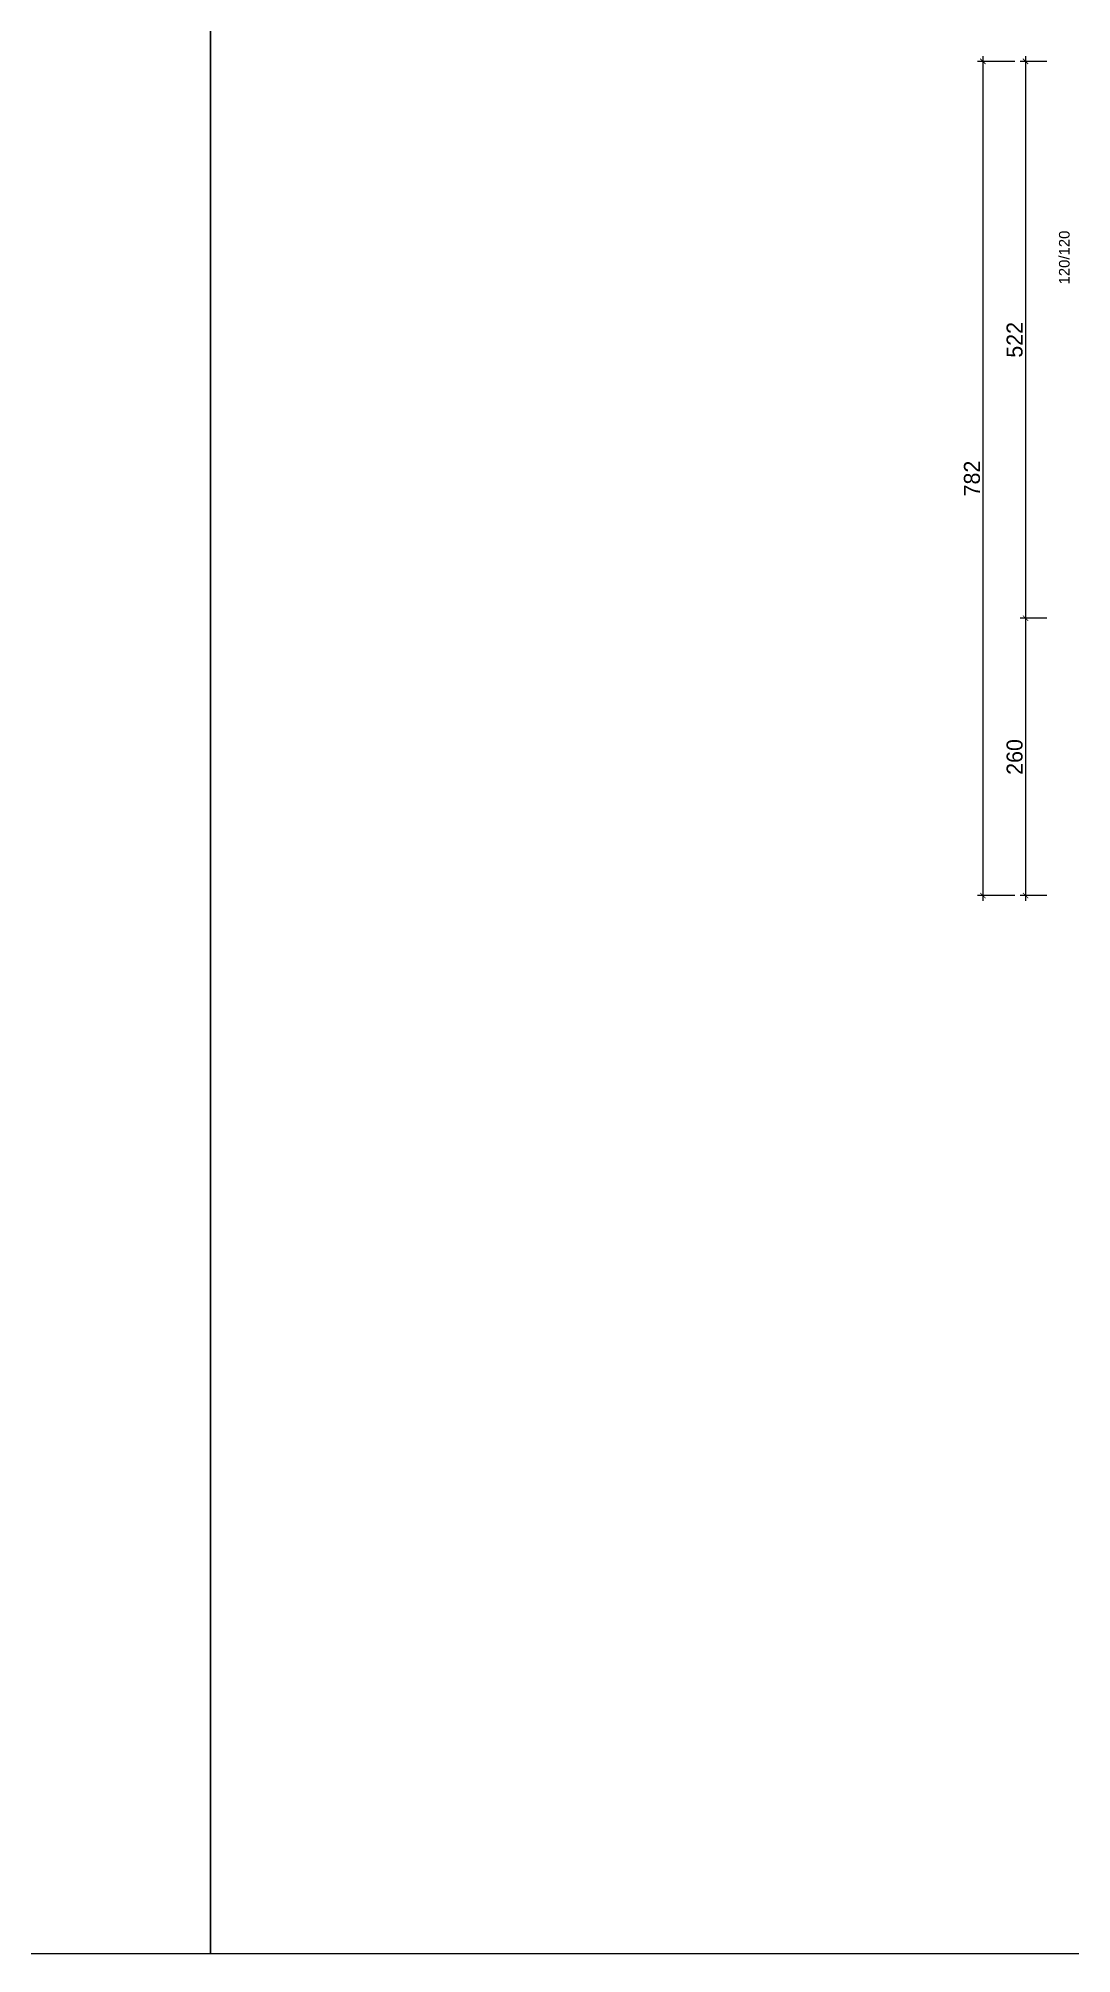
# Model space of a CAD drawing. Header units: inches. Extents: x 321 to 21697, y 7 to 6462.
# Drawn here: x 13519 to 14488, y 3113 to 4909 of the extents above; entities that cross this region are included whole.
import ezdxf

# ---------------------------------------------------------------- set-up
doc = ezdxf.new("R2010")
doc.units = ezdxf.units.IN
doc.header["$MEASUREMENT"] = 0
doc.styles.add('DIŞ ÖLÇÜ', font='FRAMDCN.TTF', dxfattribs={"height": 15})
doc.styles.get("Standard").update_dxf_attribs({"font": 'arial.ttf'})
doc.dimstyles.new('YAZI STİLİ', dxfattribs={"dimscale": 0.5, "dimtxt": 15, "dimasz": 10, "dimexe": 10, "dimexo": 10, "dimgap": 5, "dimtad": 1, "dimdec": 0, "dimtxsty": 'DIŞ ÖLÇÜ', "dimblk": 'ARCHTICK', "dimcen": 2.5, "dimdle": 10, "dimadec": 0, "dimazin": 0, "dimtfac": 1, "dimtdec": 0, "dimtix": 1, "dimtmove": 0, "dimatfit": 3, "dimldrblk": 'ARCHTICK', "dimfxl": 60, "dimfxlon": 1, "dimlwd": -1, "dimlwe": -1, "dimarcsym": 0})

# ---------------------------------------------------------------- blocks, each defined once
blk = doc.blocks.new('_ArchTick')
at = {"color": 0, "linetype": 'ByBlock', "const_width": 0.15}
blk.add_lwpolyline([(-0.5, -0.5), (0.5, 0.5)], dxfattribs=at)
blk = doc.blocks.new('*D477')
at = {"color": 0, "transparency": 16777216}
for p, q in [((14464.8, 4886.9), (14439.8, 4886.9)), ((14444.8, 4891.9), (14444.8, 4359.9)), ((14464.8, 4364.9), (14439.8, 4364.9))]:
    blk.add_line(p, q, dxfattribs=at)
at = {"layer": 'Defpoints', "color": 0, "transparency": 16777216}
for p in [(14469.8, 4886.9), (14444.8, 4364.9), (14469.8, 4364.9)]:
    blk.add_point(p, dxfattribs=at)
at = {"color": 0, "transparency": 16777216, "xscale": 5, "yscale": 5, "zscale": 5}
for p, rotation in [((14444.8, 4886.9), 90), ((14444.8, 4364.9), 270)]:
    blk.add_blockref('_ArchTick', p, dxfattribs=dict(at, rotation=rotation))
at = {"color": 0, "transparency": 16777216, "insert": (14434.6, 4625.9), "char_height": 15, "attachment_point": 5, "rotation": 90, "style": 'DIŞ ÖLÇÜ'}
blk.add_mtext('522', dxfattribs=at)
blk = doc.blocks.new('*D478')
at = {"color": 0, "transparency": 16777216}
for p, q in [((14464.8, 4364.9), (14439.8, 4364.9)), ((14444.8, 4369.9), (14444.8, 4099.9)), ((14464.8, 4104.9), (14439.8, 4104.9))]:
    blk.add_line(p, q, dxfattribs=at)
at = {"layer": 'Defpoints', "color": 0, "transparency": 16777216}
for p in [(14469.8, 4364.9), (14444.8, 4104.9), (14469.8, 4104.9)]:
    blk.add_point(p, dxfattribs=at)
at = {"color": 0, "transparency": 16777216, "xscale": 5, "yscale": 5, "zscale": 5}
for p, rotation in [((14444.8, 4364.9), 90), ((14444.8, 4104.9), 270)]:
    blk.add_blockref('_ArchTick', p, dxfattribs=dict(at, rotation=rotation))
at = {"color": 0, "transparency": 16777216, "insert": (14434.6, 4234.9), "char_height": 15, "attachment_point": 5, "rotation": 90, "style": 'DIŞ ÖLÇÜ'}
blk.add_mtext('260', dxfattribs=at)
blk = doc.blocks.new('*D479')
at = {"color": 0, "transparency": 16777216}
for p, q in [((14434.8, 4886.9), (14399.8, 4886.9)), ((14404.8, 4891.9), (14404.8, 4099.9)), ((14434.8, 4104.9), (14399.8, 4104.9))]:
    blk.add_line(p, q, dxfattribs=at)
at = {"layer": 'Defpoints', "color": 0, "transparency": 16777216}
for p in [(14474.2, 4886.9), (14404.8, 4104.9), (14474.2, 4104.9)]:
    blk.add_point(p, dxfattribs=at)
at = {"color": 0, "transparency": 16777216, "xscale": 5, "yscale": 5, "zscale": 5}
for p, rotation in [((14404.8, 4886.9), 90), ((14404.8, 4104.9), 270)]:
    blk.add_blockref('_ArchTick', p, dxfattribs=dict(at, rotation=rotation))
at = {"color": 0, "transparency": 16777216, "insert": (14394.6, 4495.9), "char_height": 15, "attachment_point": 5, "rotation": 90, "style": 'DIŞ ÖLÇÜ'}
blk.add_mtext('782', dxfattribs=at)

msp = doc.modelspace()

# ---------------------------------------------------------------- linework, layer by layer
for points in [[(11008.9, 5635.5), (13680.8, 5635.5), (13680.8, 3113.1), (11008.9, 3113.1)], [(13680.8, 5635.5), (16352.7, 5635.5), (16352.7, 3113.1), (13680.8, 3113.1)]]:
    msp.add_lwpolyline(points, close=True)

# ---------------------------------------------------------------- texts
at = {"insert": (14476.1, 4675.9), "char_height": 10, "attachment_point": 1, "rotation": 90}
msp.add_mtext_dynamic_manual_height_columns('\\pxqc;120/120', width=54.288, gutter_width=12.5, heights=[0], dxfattribs=at)

# ---------------------------------------------------------------- dimensions: what is measured, and where the dimension line sits
for base, p1, p2, picture, middle in [((14404.8, 4104.9), (14474.2, 4886.9), (14474.2, 4104.9), '*D479', (14394.6, 4495.9)), ((14444.8, 4364.9), (14469.8, 4886.9), (14469.8, 4364.9), '*D477', (14434.6, 4625.9)), ((14444.8, 4104.9), (14469.8, 4364.9), (14469.8, 4104.9), '*D478', (14434.6, 4234.9))]:
    dim = msp.add_linear_dim(base=base, p1=p1, p2=p2, angle=90, dimstyle='YAZI STİLİ')
    dim.commit()
    dim.dimension.update_dxf_attribs({"geometry": picture, "text_midpoint": middle})

doc.saveas('drawing.dxf')
